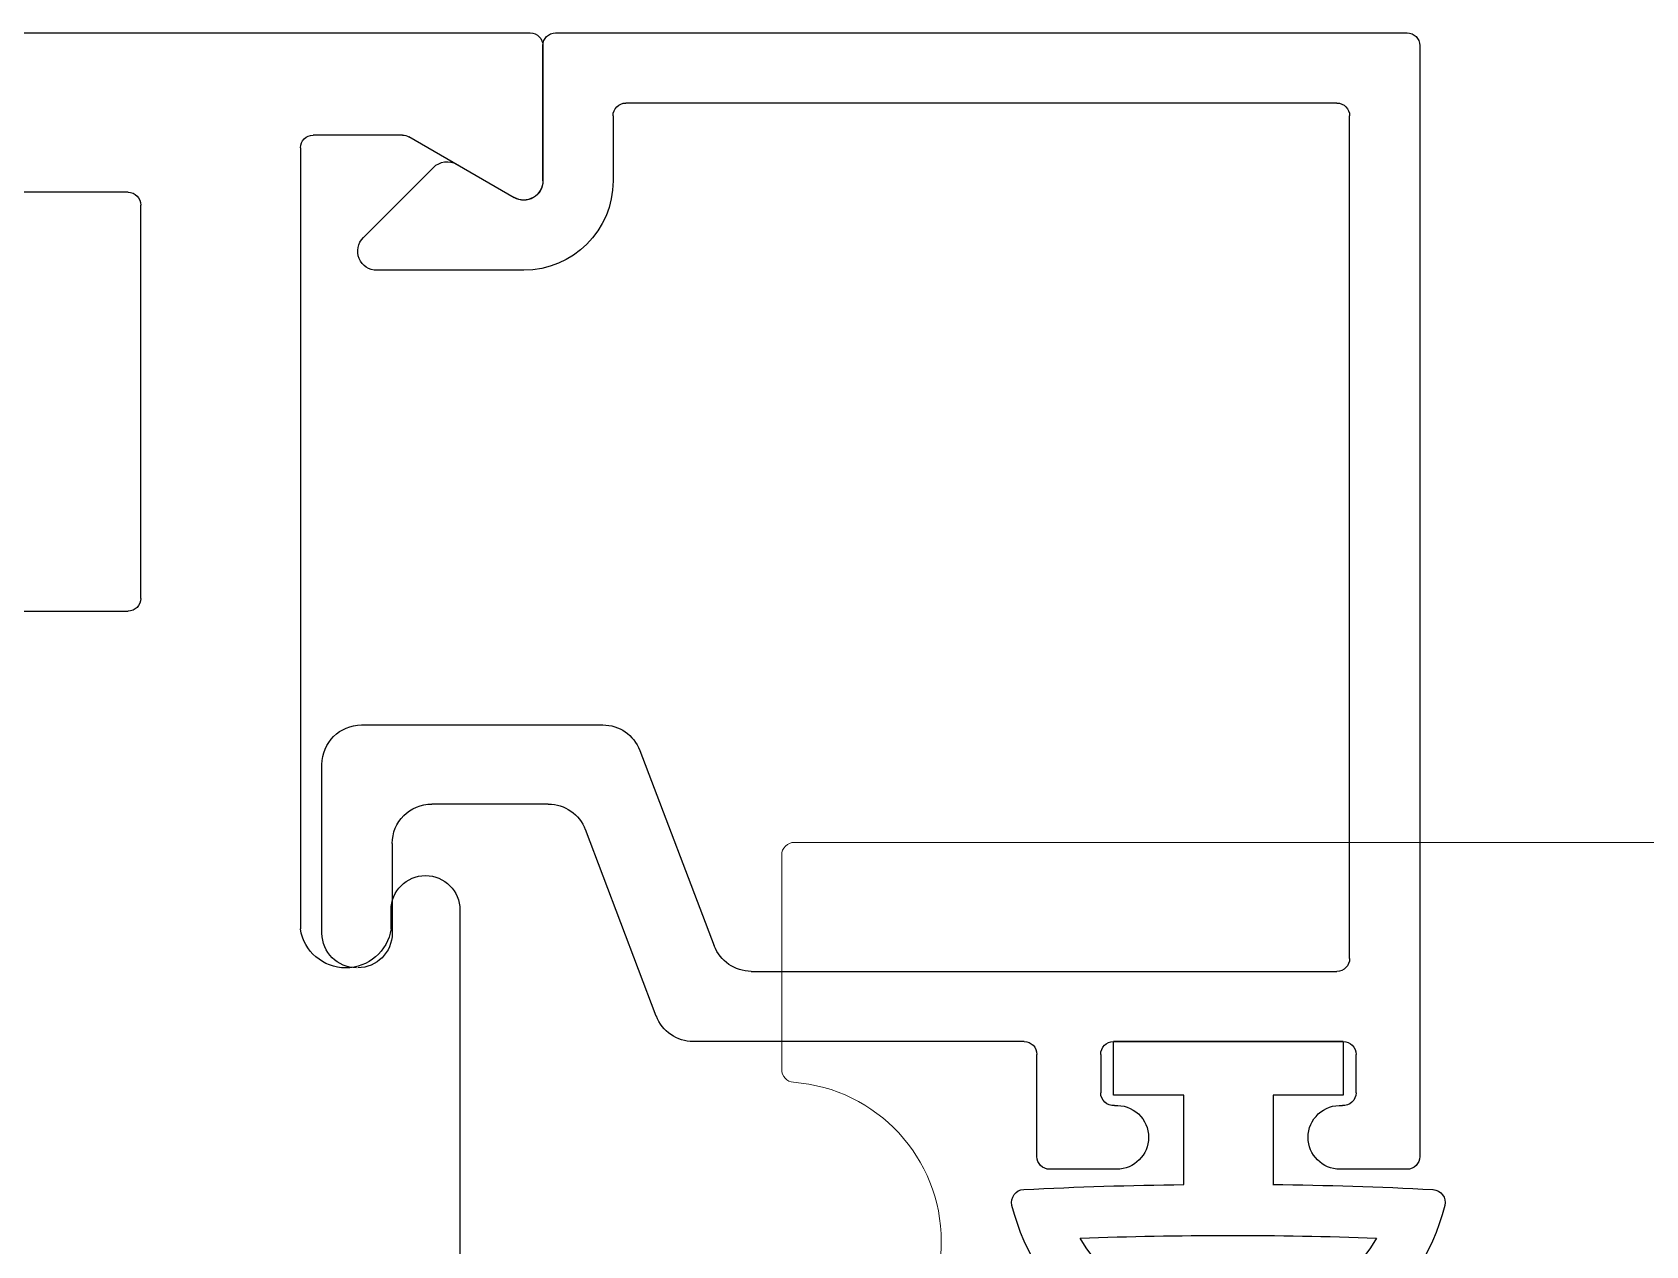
# Model space of a CAD drawing. Extents: x -82 to 113, y -82 to 93.
# Drawn here: x 28.773 to 30.037, y 70.673 to 71.624 of the extents above; entities that cross this region are included whole.
import ezdxf

# ---------------------------------------------------------------- set-up
doc = ezdxf.new("R2010")
doc.units = 0
doc.header["$MEASUREMENT"] = 0
doc.layers.get('0').update_dxf_attribs({"linetype": 'CONTINUOUS'})
for name, color, linetype in [('Ballons', 7, 'CONTINUOUS'), ('INERTIA', 7, 'CONTINUOUS'), ('PROFILE NUMBER', 150, 'CONTINUOUS'), ('SEAL', 7, 'CONTINUOUS'), ('VENT', 5, 'CONTINUOUS')]:
    doc.layers.add(name, color=color, linetype=linetype)

# ---------------------------------------------------------------- blocks, each defined once
blk = doc.blocks.new('CORNER BLOCK')
at = {"layer": 'INERTIA', "color": 4, "lineweight": 13}
blk.add_lwpolyline([(1.8636, 16.783), (1.1736, 16.783, -0.414214), (1.1636, 16.793), (1.1636, 16.867, 0.414214), (1.1536, 16.877), (0.6736, 16.877, 0.414214), (0.6636, 16.867), (0.6636, 16.6467, 0.392661), (0.6729, 16.6367, -0.928477), (0.6729, 16.3874, 0.392661), (0.6636, 16.3774), (0.6636, 16.1683, -1), (0.6636, 16.1058), (0.6636, 15.8812, 0.392661), (0.6729, 15.8712, -0.928477), (0.6729, 15.6219, 0.392661), (0.6636, 15.6119), (0.6636, 15.444, 0.414214), (0.6736, 15.434), (1.8636, 15.434, 0.414214)], format="xyb", dxfattribs=at)
blk = doc.blocks.new('3204-1_Sash_Component')
for p, q in [((-0.0635, 3.0537), (-0.063, 0.01)), ((0.0618, 0.325), (0.0618, 2.8287)), ((0.3898, 2.8287), (0.3898, 0.325)), ((0.3798, 0.315), (0.0718, 0.315)), ((0.027, 0.19), (0.6387, 0.19)), ((0.017, 0.11), (0.017, 0.18)), ((0.6387, 0.119), (0.6239, 0.119)), ((0.066, 0.0225), (0.0183, 0.105)), ((0.6239, 0.065), (1.1545, 0.065)), ((-0.053, 0), (0.053, 0))]:
    blk.add_line(p, q)
for centre, radius, start, end in [((0.0718, 0.325), 0.01, 180, 270), ((0.3798, 0.325), 0.01, 270, 360), ((0.027, 0.18), 0.01, 90, 180), ((0.6333, 0.1545), 0.0359, 278.6646, 81.3354), ((0.6239, 0.092), 0.027, 90, 270), ((0.027, 0.11), 0.01, 180, 210), ((0.053, 0.015), 0.015, 269.9988, 29.9988), ((-0.053, 0.01), 0.01, 180, 270)]:
    blk.add_arc(centre, radius, start, end)
blk = doc.blocks.new('3205_Sash_Yoke_Assembly')
at = {"xscale": -1, "rotation": 270}
blk.add_blockref('3204-1_Sash_Component', (-2.6018, -2.1765), dxfattribs=at)
blk = doc.blocks.new('3200_Meeting_Stile_Assembly')
at = {"xscale": -1}
blk.add_blockref('3205_Sash_Yoke_Assembly', (1.0149, 2.24), dxfattribs=at)
blk = doc.blocks.new('25199')
at = {"layer": 'PROFILE NUMBER', "color": 5}
for p, q in [((-0.0152, 0.1107), (-0.0077, 0.09)), ((0.0077, 0.09), (0.0152, 0.1107)), ((-0.0077, 0.09), (0.0077, 0.09))]:
    blk.add_line(p, q, dxfattribs=at)
blk.add_lwpolyline([(-0.0427, 0.0963), (-0.0427, 0.0335), (-0.09, 0.0335), (-0.09, 0), (0.09, 0), (0.09, 0.0335), (0.0427, 0.0335), (0.0427, 0.0963)], dxfattribs=at)
for centre, start, end in [((-0.0434, 0.1005), 19.8289, 69.2012), ((0.0434, 0.1005), 110.7697, 160.1945)]:
    blk.add_arc(centre, 0.03, start, end, dxfattribs=at)
blk.add_ellipse((0, 0.1547), major_axis=(-0.0958, 0), ratio=0.680816, start_param=2.033109, end_param=7.391692, dxfattribs=at)
blk.add_open_spline([(0.0328, 0.1286), (0.0459, 0.1335), (0.0549, 0.1413), (0.0641, 0.1561), (0.064, 0.1608), (0.0494, 0.1791), (0.0304, 0.1895), (-0.0138, 0.1932), (-0.0371, 0.1863), (-0.0617, 0.1676), (-0.0632, 0.1604), (-0.0596, 0.1465), (-0.0504, 0.1353), (-0.0328, 0.1286)], degree=3, knots=[2.056982, 2.056982, 2.056982, 2.056982, 2.724403, 2.724403, 3.660137, 3.660137, 4.595871, 4.595871, 5.531605, 5.531605, 6.467339, 6.467339, 7.36772, 7.36772, 7.36772, 7.36772], dxfattribs=at)
blk = doc.blocks.new('25031')
for p, q in [((-0.035, 0.112), (-0.035, 0.042)), ((0.035, 0.042), (0.035, 0.112)), ((-0.035, 0.042), (-0.09, 0.042)), ((-0.09, 0.042), (-0.09, 0)), ((0.09, 0.042), (0.035, 0.042)), ((0.09, 0), (0.09, 0.042)), ((-0.09, 0), (0.09, 0))]:
    blk.add_line(p, q)
for centre, radius, start, end in [((0, 0.0856), 0.1748, 14.1622, 165.8685), ((0, 0.0856), 0.1348, 30.4808, 149.5259), ((0.0002, 3.2904), 3.1386, 267.8759, 269.9963), ((0.005, 3.0562), 2.9044, 269.9005, 272.1922), ((-0.1598, 0.1258), 0.01, 165.8685, 267.1063), ((0.1598, 0.1259), 0.01, 273.0223, 14.1622), ((0.0002, 3.2904), 3.1786, 267.1063, 269.3654), ((0.005, 3.0562), 2.9444, 270.5829, 273.0223)]:
    blk.add_arc(centre, radius, start, end)
blk = doc.blocks.new('3907_1in._Glass_Stop')
for p, q in [((0.6952, 0.173), (0.563, 0.173)), ((0.1504, 0.1406), (0.0954, 0.0856)), ((0.532, 0.142), (0.532, -0.047)), ((0.176, 0.015), (0.176, 0.13)), ((0.625, 0.118), (0.6952, 0.118)), ((0.594, -0.0043), (0.594, 0.087)), ((0.093, 0.0675), (0.119, 0.0225)), ((0.106, 0), (0, 0)), ((-0.01, -0.01), (-0.01, -0.677)), ((0.76, -0.0889), (0.614, -0.0333)), ((0.055, -0.055), (0.106, -0.055)), ((0.045, -0.622), (0.045, -0.065)), ((0.552, -0.076), (0.705, -0.1343)), ((0.78, -0.377), (0.78, -0.1179)), ((0.725, -0.1633), (0.725, -0.622)), ((0.87, -0.387), (0.79, -0.387)), ((0.88, -0.4495), (0.88, -0.397)), ((0.79, -0.437), (0.8201, -0.437)), ((0.78, -0.627), (0.78, -0.447)), ((0.88, -0.677), (0.88, -0.6245)), ((0.715, -0.632), (0.055, -0.632)), ((0.8201, -0.637), (0.79, -0.637)), ((0, -0.687), (0.87, -0.687))]:
    blk.add_line(p, q)
for centre, radius, start, end in [((0.563, 0.142), 0.031, 90, 180), ((0.6952, 0.146), 0.027, 360, 90), ((0.161, 0.13), 0.015, 0, 135), ((0.6952, 0.145), 0.027, 270, 360), ((0.625, 0.087), 0.031, 90, 180), ((0.106, 0.075), 0.015, 135, 210), ((0.106, 0.015), 0.015, 270, 30), ((0.106, 0.015), 0.07, 270, 360), ((0, -0.01), 0.01, 90, 180), ((0.625, -0.0043), 0.031, 180, 249.1565), ((0.563, -0.047), 0.031, 180, 249.1565), ((0.055, -0.065), 0.01, 90, 180), ((0.749, -0.1179), 0.031, 0, 69.1565), ((0.694, -0.1633), 0.031, 360, 69.1565), ((0.79, -0.377), 0.01, 180, 270), ((0.87, -0.397), 0.01, 360, 90), ((0.79, -0.447), 0.01, 90, 180), ((0.8201, -0.447), 0.01, 355.904, 90), ((0.855, -0.4495), 0.025, 175.904, 270), ((0.855, -0.4495), 0.025, 270, 0), ((0.855, -0.6245), 0.025, 90, 184.096), ((0.855, -0.6245), 0.025, 360, 90), ((0.055, -0.622), 0.01, 180, 270), ((0.715, -0.622), 0.01, 270, 0), ((0.79, -0.627), 0.01, 180, 270), ((0.8201, -0.627), 0.01, 270, 4.096), ((0, -0.677), 0.01, 180, 270), ((0.87, -0.677), 0.01, 270, 0)]:
    blk.add_arc(centre, radius, start, end)
at = {"layer": 'SEAL', "rotation": 90}
blk.add_blockref('25199', (2.167, -0.5367), dxfattribs=at)
at = {"layer": 'VENT', "rotation": 270}
blk.add_blockref('25031', (0.78, -0.537), dxfattribs=at)

msp = doc.modelspace()

# ---------------------------------------------------------------- block references
at = {"layer": 'Ballons', "xscale": -1, "rotation": 180}
msp.add_blockref('CORNER BLOCK', (28.6967, 86.4232), dxfattribs=at)
at = {"layer": 'VENT', "xscale": -1}
for name, p, rotation in [('3200_Meeting_Stile_Assembly', (25.5566, 71.6236), 180), ('3907_1in._Glass_Stop', (29.1732, 71.6132), 90)]:
    msp.add_blockref(name, p, dxfattribs=dict(at, rotation=rotation))

doc.saveas('drawing.dxf')
